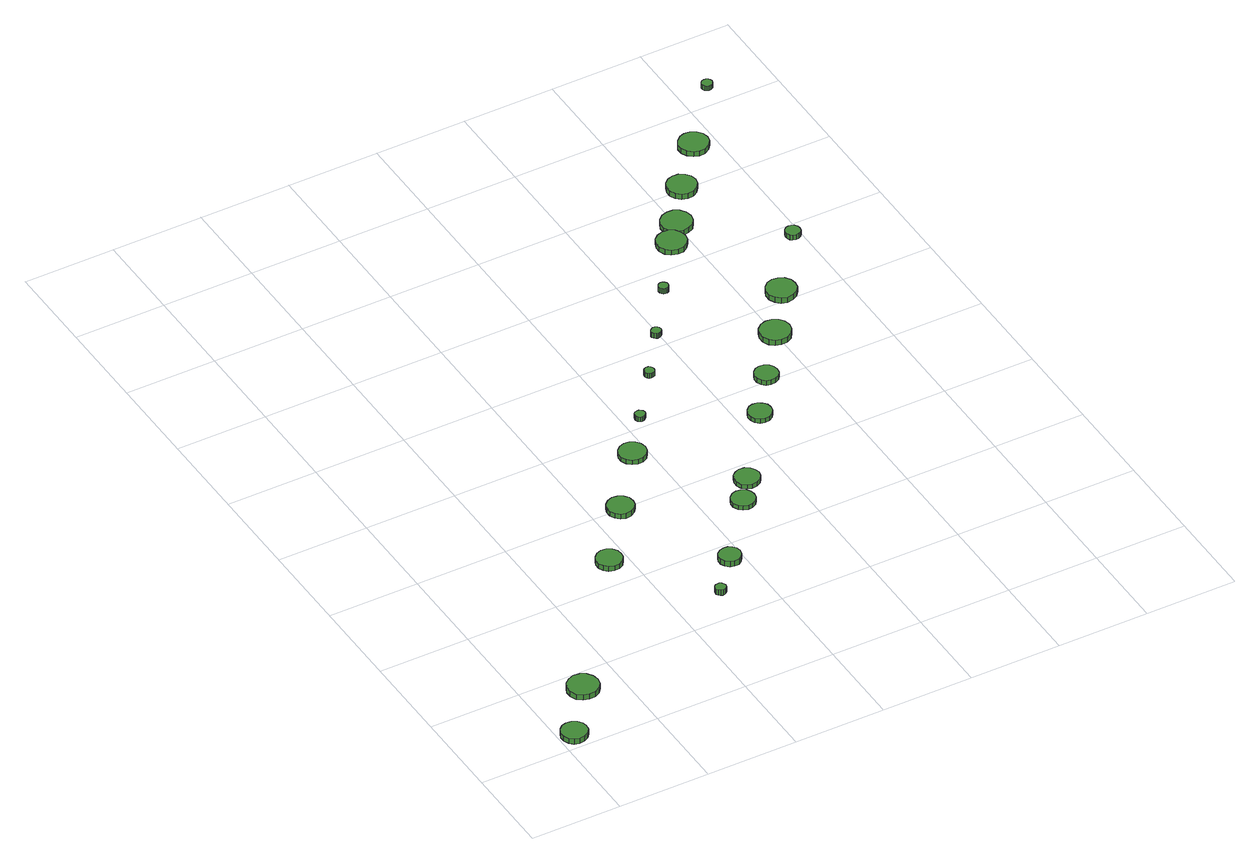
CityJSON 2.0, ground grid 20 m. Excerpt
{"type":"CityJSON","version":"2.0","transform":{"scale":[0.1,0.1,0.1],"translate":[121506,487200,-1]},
"CityObjects":{
"tree1":{"type":"SolitaryVegetationObject","attributes":{"function":"something"},"geometry":[{"type":"MultiSurface","lod":"1","boundaries":[[[0,1,2,3,4,5,6,7,8,9,10,11,12,13,14]],[[15,16,17,18,19,20,21,22,23,24,25,26,27,28,29]],[[0,29,28,1]],[[1,28,27,2]],[[2,27,26,3]],[[3,26,25,4]],[[4,25,24,5]],[[5,24,23,6]],[[6,23,22,7]],[[7,22,21,8]],[[8,21,20,9]],[[9,20,19,10]],[[10,19,18,11]],[[11,18,17,12]],[[12,17,16,13]],[[13,16,15,14]],[[14,15,29,0]]]}]},
"tree2":{"type":"SolitaryVegetationObject","attributes":{"function":"something"},"geometry":[{"type":"MultiSurface","lod":"1","boundaries":[[[30,31,32,33,34,35,36,37,38,39,40,41,42,43,44]],[[45,46,47,48,49,50,51,52,53,54,55,56,57,58,59]],[[30,59,58,31]],[[31,58,57,32]],[[32,57,56,33]],[[33,56,55,34]],[[34,55,54,35]],[[35,54,53,36]],[[36,53,52,37]],[[37,52,51,38]],[[38,51,50,39]],[[39,50,49,40]],[[40,49,48,41]],[[41,48,47,42]],[[42,47,46,43]],[[43,46,45,44]],[[44,45,59,30]]]}]},
"tree3":{"type":"SolitaryVegetationObject","attributes":{"function":"something"},"geometry":[{"type":"MultiSurface","lod":"1","boundaries":[[[60,61,62,63,64,65,66,67,68,69,70,71,72,73,74]],[[75,76,77,78,79,80,81,82,83,84,85,86,87,88,89]],[[60,89,88,61]],[[61,88,87,62]],[[62,87,86,63]],[[63,86,85,64]],[[64,85,84,65]],[[65,84,83,66]],[[66,83,82,67]],[[67,82,81,68]],[[68,81,80,69]],[[69,80,79,70]],[[70,79,78,71]],[[71,78,77,72]],[[72,77,76,73]],[[73,76,75,74]],[[74,75,89,60]]]}]},
"tree4":{"type":"SolitaryVegetationObject","attributes":{"function":"something"},"geometry":[{"type":"MultiSurface","lod":"1","boundaries":[[[90,91,92,93,94,95,96,97,98,99,100,101,102,103,104]],[[105,106,107,108,109,110,111,112,113,114,115,116,117,118,119]],[[90,119,118,91]],[[91,118,117,92]],[[92,117,116,93]],[[93,116,115,94]],[[94,115,114,95]],[[95,114,113,96]],[[96,113,112,97]],[[97,112,111,98]],[[98,111,110,99]],[[99,110,109,100]],[[100,109,108,101]],[[101,108,107,102]],[[102,107,106,103]],[[103,106,105,104]],[[104,105,119,90]]]}]},
"tree5":{"type":"SolitaryVegetationObject","attributes":{"function":"something"},"geometry":[{"type":"MultiSurface","lod":"1","boundaries":[[[120,121,122,123,124,125,126,127,128,129,130,131,132,133,134]],[[135,136,137,138,139,140,141,142,143,144,145,146,147,148,149]],[[120,149,148,121]],[[121,148,147,122]],[[122,147,146,123]],[[123,146,145,124]],[[124,145,144,125]],[[125,144,143,126]],[[126,143,142,127]],[[127,142,141,128]],[[128,141,140,129]],[[129,140,139,130]],[[130,139,138,131]],[[131,138,137,132]],[[132,137,136,133]],[[133,136,135,134]],[[134,135,149,120]]]}]},
"tree6":{"type":"SolitaryVegetationObject","attributes":{"function":"something"},"geometry":[{"type":"MultiSurface","lod":"1","boundaries":[[[150,151,152,153,154,155,156,157,158,159,160,161,162,163,164]],[[165,166,167,168,169,170,171,172,173,174,175,176,177,178,179]],[[150,179,178,151]],[[151,178,177,152]],[[152,177,176,153]],[[153,176,175,154]],[[154,175,174,155]],[[155,174,173,156]],[[156,173,172,157]],[[157,172,171,158]],[[158,171,170,159]],[[159,170,169,160]],[[160,169,168,161]],[[161,168,167,162]],[[162,167,166,163]],[[163,166,165,164]],[[164,165,179,150]]]}]},
"tree7":{"type":"SolitaryVegetationObject","attributes":{"function":"something"},"geometry":[{"type":"MultiSurface","lod":"1","boundaries":[[[180,181,182,183,184,185,186,187,188,189,190,191,192,193,194]],[[195,196,197,198,199,200,201,202,203,204,205,206,207,208,209]],[[180,209,208,181]],[[181,208,207,182]],[[182,207,206,183]],[[183,206,205,184]],[[184,205,204,185]],[[185,204,203,186]],[[186,203,202,187]],[[187,202,201,188]],[[188,201,200,189]],[[189,200,199,190]],[[190,199,198,191]],[[191,198,197,192]],[[192,197,196,193]],[[193,196,195,194]],[[194,195,209,180]]]}]},
"tree8":{"type":"SolitaryVegetationObject","attributes":{"function":"something"},"geometry":[{"type":"MultiSurface","lod":"1","boundaries":[[[210,211,212,213,214,215,216,217,218,219,220,221,222,223,224]],[[225,226,227,228,229,230,231,232,233,234,235,236,237,238,239]],[[210,239,238,211]],[[211,238,237,212]],[[212,237,236,213]],[[213,236,235,214]],[[214,235,234,215]],[[215,234,233,216]],[[216,233,232,217]],[[217,232,231,218]],[[218,231,230,219]],[[219,230,229,220]],[[220,229,228,221]],[[221,228,227,222]],[[222,227,226,223]],[[223,226,225,224]],[[224,225,239,210]]]}]},
"tree9":{"type":"SolitaryVegetationObject","attributes":{"function":"something"},"geometry":[{"type":"MultiSurface","lod":"1","boundaries":[[[240,241,242,243,244,245,246,247,248,249,250,251,252,253,254]],[[255,256,257,258,259,260,261,262,263,264,265,266,267,268,269]],[[240,269,268,241]],[[241,268,267,242]],[[242,267,266,243]],[[243,266,265,244]],[[244,265,264,245]],[[245,264,263,246]],[[246,263,262,247]],[[247,262,261,248]],[[248,261,260,249]],[[249,260,259,250]],[[250,259,258,251]],[[251,258,257,252]],[[252,257,256,253]],[[253,256,255,254]],[[254,255,269,240]]]}]},
"tree10":{"type":"SolitaryVegetationObject","attributes":{"function":"something"},"geometry":[{"type":"MultiSurface","lod":"1","boundaries":[[[270,271,272,273,274,275,276,277,278,279,280,281,282,283,284]],[[285,286,287,288,289,290,291,292,293,294,295,296,297,298,299]],[[270,299,298,271]],[[271,298,297,272]],[[272,297,296,273]],[[273,296,295,274]],[[274,295,294,275]],[[275,294,293,276]],[[276,293,292,277]],[[277,292,291,278]],[[278,291,290,279]],[[279,290,289,280]],[[280,289,288,281]],[[281,288,287,282]],[[282,287,286,283]],[[283,286,285,284]],[[284,285,299,270]]]}]},
"tree11":{"type":"SolitaryVegetationObject","attributes":{"function":"something"},"geometry":[{"type":"MultiSurface","lod":"1","boundaries":[[[300,301,302,303,304,305,306,307,308,309,310,311,312,313,314]],[[315,316,317,318,319,320,321,322,323,324,325,326,327,328,329]],[[300,329,328,301]],[[301,328,327,302]],[[302,327,326,303]],[[303,326,325,304]],[[304,325,324,305]],[[305,324,323,306]],[[306,323,322,307]],[[307,322,321,308]],[[308,321,320,309]],[[309,320,319,310]],[[310,319,318,311]],[[311,318,317,312]],[[312,317,316,313]],[[313,316,315,314]],[[314,315,329,300]]]}]},
"tree12":{"type":"SolitaryVegetationObject","attributes":{"function":"something"},"geometry":[{"type":"MultiSurface","lod":"1","boundaries":[[[330,331,332,333,334,335,336,337,338,339,340,341,342,343,344]],[[345,346,347,348,349,350,351,352,353,354,355,356,357,358,359]],[[330,359,358,331]],[[331,358,357,332]],[[332,357,356,333]],[[333,356,355,334]],[[334,355,354,335]],[[335,354,353,336]],[[336,353,352,337]],[[337,352,351,338]],[[338,351,350,339]],[[339,350,349,340]],[[340,349,348,341]],[[341,348,347,342]],[[342,347,346,343]],[[343,346,345,344]],[[344,345,359,330]]]}]},
"tree13":{"type":"SolitaryVegetationObject","attributes":{"function":"something"},"geometry":[{"type":"MultiSurface","lod":"1","boundaries":[[[360,361,362,363,364,365,366,367,368,369,370,371,372,373,374]],[[375,376,377,378,379,380,381,382,383,384,385,386,387,388,389]],[[360,389,388,361]],[[361,388,387,362]],[[362,387,386,363]],[[363,386,385,364]],[[364,385,384,365]],[[365,384,383,366]],[[366,383,382,367]],[[367,382,381,368]],[[368,381,380,369]],[[369,380,379,370]],[[370,379,378,371]],[[371,378,377,372]],[[372,377,376,373]],[[373,376,375,374]],[[374,375,389,360]]]}]},
"tree14":{"type":"SolitaryVegetationObject","attributes":{"function":"something"},"geometry":[{"type":"MultiSurface","lod":"1","boundaries":[[[390,391,392,393,394,395,396,397,398,399,400,401,402,403,404]],[[405,406,407,408,409,410,411,412,413,414,415,416,417,418,419]],[[390,419,418,391]],[[391,418,417,392]],[[392,417,416,393]],[[393,416,415,394]],[[394,415,414,395]],[[395,414,413,396]],[[396,413,412,397]],[[397,412,411,398]],[[398,411,410,399]],[[399,410,409,400]],[[400,409,408,401]],[[401,408,407,402]],[[402,407,406,403]],[[403,406,405,404]],[[404,405,419,390]]]}]},
"tree15":{"type":"SolitaryVegetationObject","attributes":{"function":"something"},"geometry":[{"type":"MultiSurface","lod":"1","boundaries":[[[420,421,422,423,424,425,426,427,428,429,430,431,432,433,434]],[[435,436,437,438,439,440,441,442,443,444,445,446,447,448,449]],[[420,449,448,421]],[[421,448,447,422]],[[422,447,446,423]],[[423,446,445,424]],[[424,445,444,425]],[[425,444,443,426]],[[426,443,442,427]],[[427,442,441,428]],[[428,441,440,429]],[[429,440,439,430]],[[430,439,438,431]],[[431,438,437,432]],[[432,437,436,433]],[[433,436,435,434]],[[434,435,449,420]]]}]},
"tree16":{"type":"SolitaryVegetationObject","attributes":{"function":"something"},"geometry":[{"type":"MultiSurface","lod":"1","boundaries":[[[450,451,452,453,454,455,456,457,458,459,460,461,462,463,464]],[[465,466,467,468,469,470,471,472,473,474,475,476,477,478,479]],[[450,479,478,451]],[[451,478,477,452]],[[452,477,476,453]],[[453,476,475,454]],[[454,475,474,455]],[[455,474,473,456]],[[456,473,472,457]],[[457,472,471,458]],[[458,471,470,459]],[[459,470,469,460]],[[460,469,468,461]],[[461,468,467,462]],[[462,467,466,463]],[[463,466,465,464]],[[464,465,479,450]]]}]},
"tree17":{"type":"SolitaryVegetationObject","attributes":{"function":"something"},"geometry":[{"type":"MultiSurface","lod":"1","boundaries":[[[480,481,482,483,484,485,486,487,488,489,490,491,492,493,494]],[[495,496,497,498,499,500,501,502,503,504,505,506,507,508,509]],[[480,509,508,481]],[[481,508,507,482]],[[482,507,506,483]],[[483,506,505,484]],[[484,505,504,485]],[[485,504,503,486]],[[486,503,502,487]],[[487,502,501,488]],[[488,501,500,489]],[[489,500,499,490]],[[490,499,498,491]],[[491,498,497,492]],[[492,497,496,493]],[[493,496,495,494]],[[494,495,509,480]]]}]},
"tree18":{"type":"SolitaryVegetationObject","attributes":{"function":"something"},"geometry":[{"type":"MultiSurface","lod":"1","boundaries":[[[510,511,512,513,514,515,516,517,518,519,520,521,522,523,524]],[[525,526,527,528,529,530,531,532,533,534,535,536,537,538,539]],[[510,539,538,511]],[[511,538,537,512]],[[512,537,536,513]],[[513,536,535,514]],[[514,535,534,515]],[[515,534,533,516]],[[516,533,532,517]],[[517,532,531,518]],[[518,531,530,519]],[[519,530,529,520]],[[520,529,528,521]],[[521,528,527,522]],[[522,527,526,523]],[[523,526,525,524]],[[524,525,539,510]]]}]},
"tree19":{"type":"SolitaryVegetationObject","attributes":{"function":"something"},"geometry":[{"type":"MultiSurface","lod":"1","boundaries":[[[540,541,542,543,544,545,546,547,548,549,550,551,552,553,554]],[[555,556,557,558,559,560,561,562,563,564,565,566,567,568,569]],[[540,569,568,541]],[[541,568,567,542]],[[542,567,566,543]],[[543,566,565,544]],[[544,565,564,545]],[[545,564,563,546]],[[546,563,562,547]],[[547,562,561,548]],[[548,561,560,549]],[[549,560,559,550]],[[550,559,558,551]],[[551,558,557,552]],[[552,557,556,553]],[[553,556,555,554]],[[554,555,569,540]]]}]},
"tree20":{"type":"SolitaryVegetationObject","attributes":{"function":"something"},"geometry":[{"type":"MultiSurface","lod":"1","boundaries":[[[570,571,572,573,574,575,576,577,578,579,580,581,582,583,584]],[[585,586,587,588,589,590,591,592,593,594,595,596,597,598,599]],[[570,599,598,571]],[[571,598,597,572]],[[572,597,596,573]],[[573,596,595,574]],[[574,595,594,575]],[[575,594,593,576]],[[576,593,592,577]],[[577,592,591,578]],[[578,591,590,579]],[[579,590,589,580]],[[580,589,588,581]],[[581,588,587,582]],[[582,587,586,583]],[[583,586,585,584]],[[584,585,599,570]]]}]},
"tree21":{"type":"SolitaryVegetationObject","attributes":{"function":"something"},"geometry":[{"type":"MultiSurface","lod":"1","boundaries":[[[600,601,602,603,604,605,606,607,608,609,610,611,612,613,614]],[[615,616,617,618,619,620,621,622,623,624,625,626,627,628,629]],[[600,629,628,601]],[[601,628,627,602]],[[602,627,626,603]],[[603,626,625,604]],[[604,625,624,605]],[[605,624,623,606]],[[606,623,622,607]],[[607,622,621,608]],[[608,621,620,609]],[[609,620,619,610]],[[610,619,618,611]],[[611,618,617,612]],[[612,617,616,613]],[[613,616,615,614]],[[614,615,629,600]]]}]},
"tree22":{"type":"SolitaryVegetationObject","attributes":{"function":"something"},"geometry":[{"type":"MultiSurface","lod":"1","boundaries":[[[630,631,632,633,634,635,636,637,638,639,640,641,642,643,644]],[[645,646,647,648,649,650,651,652,653,654,655,656,657,658,659]],[[630,659,658,631]],[[631,658,657,632]],[[632,657,656,633]],[[633,656,655,634]],[[634,655,654,635]],[[635,654,653,636]],[[636,653,652,637]],[[637,652,651,638]],[[638,651,650,639]],[[639,650,649,640]],[[640,649,648,641]],[[641,648,647,642]],[[642,647,646,643]],[[643,646,645,644]],[[644,645,659,630]]]}]},
"tree23":{"type":"SolitaryVegetationObject","attributes":{"function":"something"},"geometry":[{"type":"MultiSurface","lod":"1","boundaries":[[[660,661,662,663,664,665,666,667,668,669,670,671,672,673,674]],[[675,676,677,678,679,680,681,682,683,684,685,686,687,688,689]],[[660,689,688,661]],[[661,688,687,662]],[[662,687,686,663]],[[663,686,685,664]],[[664,685,684,665]],[[665,684,683,666]],[[666,683,682,667]],[[667,682,681,668]],[[668,681,680,669]],[[669,680,679,670]],[[670,679,678,671]],[[671,678,677,672]],[[672,677,676,673]],[[673,676,675,674]],[[674,675,689,660]]]}]}
},
"vertices":[
[60,36,20],[58,47,20],[51,56,20],[41,62,20],[29,63,20],[18,60,20],[10,52,20],[5,41,20],[5,30,20],[10,19,20],[18,11,20],[29,8,20],[41,9,20],[51,15,20],[58,24,20],[58,24,7],[51,15,7],[41,9,7],[29,8,7],[18,11,7],[10,19,7],[5,30,7],[5,41,7],[10,52,7],[18,60,7],[29,63,7],[41,62,7],[51,56,7],[58,47,7],[60,36,7],
[149,145,25],[146,159,25],[138,170,25],[126,177,25],[112,179,25],[99,174,25],[88,165,25],[82,152,25],[82,138,25],[88,125,25],[99,116,25],[112,112,25],[126,113,25],[138,120,25],[146,131,25],[146,131,12],[138,120,12],[126,113,12],[112,112,12],[99,116,12],[88,125,12],[82,138,12],[82,152,12],[88,165,12],[99,174,12],[112,179,12],[126,177,12],[138,170,12],[146,159,12],[149,145,12],
[387,465,21],[385,476,21],[378,486,21],[368,492,21],[356,493,21],[345,489,21],[337,481,21],[332,471,21],[332,459,21],[337,449,21],[345,441,21],[356,437,21],[368,438,21],[378,444,21],[385,454,21],[385,454,9],[378,444,9],[368,438,9],[356,437,9],[345,441,9],[337,449,9],[332,459,9],[332,471,9],[337,481,9],[345,489,9],[356,493,9],[368,492,9],[378,486,9],[385,476,9],[387,465,9],
[514,273,25],[513,277,25],[510,281,25],[506,284,25],[501,284,25],[497,283,25],[493,280,25],[491,275,25],[491,270,25],[493,266,25],[497,263,25],[501,261,25],[506,262,25],[510,264,25],[513,268,25],[513,268,12],[510,264,12],[506,262,12],[501,261,12],[497,263,12],[493,266,12],[491,270,12],[491,275,12],[493,280,12],[497,283,12],[501,284,12],[506,284,12],[510,281,12],[513,277,12],[514,273,12],
[491,599,18],[489,611,18],[482,620,18],[471,626,18],[459,628,18],[448,624,18],[439,616,18],[434,605,18],[434,593,18],[439,582,18],[448,574,18],[459,570,18],[471,572,18],[482,578,18],[489,587,18],[489,587,6],[482,578,6],[471,572,6],[459,570,6],[448,574,6],[439,582,6],[434,593,6],[434,605,6],[439,616,6],[448,624,6],[459,628,6],[471,626,6],[482,620,6],[489,611,6],[491,599,6],
[596,358,19],[594,368,19],[588,375,19],[580,380,19],[570,381,19],[561,378,19],[553,372,19],[549,363,19],[549,353,19],[553,344,19],[561,337,19],[570,334,19],[580,335,19],[588,340,19],[594,348,19],[594,348,6],[588,340,6],[580,335,6],[570,334,6],[561,337,6],[553,344,6],[549,353,6],[549,363,6],[553,372,6],[561,378,6],[570,381,6],[580,380,6],[588,375,6],[594,368,6],[596,358,6],
[597,734,17],[594,746,17],[587,756,17],[576,762,17],[564,763,17],[553,759,17],[544,751,17],[539,740,17],[539,728,17],[544,717,17],[553,709,17],[564,705,17],[576,706,17],[587,712,17],[594,722,17],[594,722,6],[587,712,6],[576,706,6],[564,705,6],[553,709,6],[544,717,6],[539,728,6],[539,740,6],[544,751,6],[553,759,6],[564,763,6],[576,762,6],[587,756,6],[594,746,6],[597,734,6],
[710,500,16],[708,510,16],[702,519,16],[692,524,16],[682,525,16],[672,522,16],[664,515,16],[659,505,16],[659,494,16],[664,484,16],[672,477,16],[682,474,16],[692,475,16],[702,480,16],[708,489,16],[708,489,6],[702,480,6],[692,475,6],[682,474,6],[672,477,6],[664,484,6],[659,494,6],[659,505,6],[664,515,6],[672,522,6],[682,525,6],[692,524,6],[702,519,6],[708,510,6],[710,500,6],
[650,827,17],[649,832,17],[646,835,17],[642,838,17],[637,838,17],[633,837,17],[629,834,17],[627,829,17],[627,825,17],[629,820,17],[633,817,17],[637,816,17],[642,816,17],[646,819,17],[649,822,17],[649,822,6],[646,819,6],[642,816,6],[637,816,6],[633,817,6],[629,820,6],[627,825,6],[627,829,6],[629,834,6],[633,837,6],[637,838,6],[642,838,6],[646,835,6],[649,832,6],[650,827,6],
[752,554,16],[749,565,16],[743,574,16],[733,580,16],[721,581,16],[711,577,16],[702,570,16],[698,559,16],[698,548,16],[702,538,16],[711,530,16],[721,527,16],[733,528,16],[743,533,16],[749,543,16],[749,543,6],[743,533,6],[733,528,6],[721,527,6],[711,530,6],[702,538,6],[698,548,6],[698,559,6],[702,570,6],[711,577,6],[721,581,6],[733,580,6],[743,574,6],[749,565,6],[752,554,6],
[732,934,18],[731,939,18],[729,942,18],[725,945,18],[720,945,18],[716,944,18],[713,941,18],[711,937,18],[711,932,18],[713,928,18],[716,925,18],[720,924,18],[725,924,18],[729,926,18],[731,930,18],[731,930,6],[729,926,6],[725,924,6],[720,924,6],[716,925,6],[713,928,6],[711,932,6],[711,937,6],[713,941,6],[716,944,6],[720,945,6],[725,945,6],[729,942,6],[731,939,6],[732,934,6],
[873,717,17],[871,727,17],[865,735,17],[856,741,17],[845,742,17],[835,739,17],[827,731,17],[823,722,17],[823,711,17],[827,702,17],[835,694,17],[845,691,17],[856,692,17],[865,698,17],[871,706,17],[871,706,6],[865,698,6],[856,692,6],[845,691,6],[835,694,6],[827,702,6],[823,711,6],[823,722,6],[827,731,6],[835,739,6],[845,742,6],[856,741,6],[865,735,6],[871,727,6],[873,717,6],
[806,1035,18],[805,1040,18],[802,1043,18],[798,1045,18],[794,1046,18],[790,1044,18],[786,1041,18],[784,1037,18],[784,1033,18],[786,1029,18],[790,1026,18],[794,1024,18],[798,1025,18],[802,1027,18],[805,1031,18],[805,1031,6],[802,1027,6],[798,1025,6],[794,1024,6],[790,1026,6],[786,1029,6],[784,1033,6],[784,1037,6],[786,1041,6],[790,1044,6],[794,1046,6],[798,1045,6],[802,1043,6],[805,1040,6],[806,1035,6],
[943,813,17],[941,823,17],[935,832,17],[926,837,17],[915,838,17],[905,835,17],[898,828,17],[893,818,17],[893,808,17],[898,798,17],[905,791,17],[915,788,17],[926,789,17],[935,794,17],[941,803,17],[941,803,6],[935,794,6],[926,789,6],[915,788,6],[905,791,6],[898,798,6],[893,808,6],[893,818,6],[898,828,6],[905,835,6],[915,838,6],[926,837,6],[935,832,6],[941,823,6],[943,813,6],
[884,1141,25],[883,1146,25],[880,1149,25],[877,1152,25],[872,1152,25],[868,1151,25],[865,1148,25],[863,1144,25],[863,1139,25],[865,1135,25],[868,1132,25],[872,1131,25],[877,1131,25],[880,1133,25],[883,1137,25],[883,1137,12],[880,1133,12],[877,1131,12],[872,1131,12],[868,1132,12],[865,1135,12],[863,1139,12],[863,1144,12],[865,1148,12],[868,1151,12],[872,1152,12],[877,1152,12],[880,1149,12],[883,1146,12],[884,1141,12],
[1032,918,19],[1029,932,19],[1021,943,19],[1009,950,19],[995,951,19],[982,947,19],[972,938,19],[966,925,19],[966,911,19],[972,898,19],[982,889,19],[995,885,19],[1009,886,19],[1021,893,19],[1029,905,19],[1029,905,6],[1021,893,6],[1009,886,6],[995,885,6],[982,889,6],[972,898,6],[966,911,6],[966,925,6],[972,938,6],[982,947,6],[995,951,6],[1009,950,6],[1021,943,6],[1029,932,6],[1032,918,6],
[989,1255,25],[986,1268,25],[979,1279,25],[967,1286,25],[954,1287,25],[941,1283,25],[931,1274,25],[926,1262,25],[926,1249,25],[931,1237,25],[941,1228,25],[954,1224,25],[967,1225,25],[979,1232,25],[986,1242,25],[986,1242,13],[979,1232,13],[967,1225,13],[954,1224,13],[941,1228,13],[931,1237,13],[926,1249,13],[926,1262,13],[931,1274,13],[941,1283,13],[954,1287,13],[967,1286,13],[979,1279,13],[986,1268,13],[989,1255,13],
[1103,1020,24],[1101,1033,24],[1093,1044,24],[1081,1050,24],[1068,1052,24],[1055,1048,24],[1046,1039,24],[1040,1027,24],[1040,1013,24],[1046,1001,24],[1055,992,24],[1068,988,24],[1081,990,24],[1093,996,24],[1101,1007,24],[1101,1007,11],[1093,996,11],[1081,990,11],[1068,988,11],[1055,992,11],[1046,1001,11],[1040,1013,11],[1040,1027,11],[1046,1039,11],[1055,1048,11],[1068,1052,11],[1081,1050,11],[1093,1044,11],[1101,1033,11],[1103,1020,11],
[1030,1304,24],[1027,1318,24],[1019,1329,24],[1007,1336,24],[994,1337,24],[980,1333,24],[970,1324,24],[964,1311,24],[964,1297,24],[970,1285,24],[980,1275,24],[994,1271,24],[1007,1273,24],[1019,1279,24],[1027,1291,24],[1027,1291,12],[1019,1279,12],[1007,1273,12],[994,1271,12],[980,1275,12],[970,1285,12],[964,1297,12],[964,1311,12],[970,1324,12],[980,1333,12],[994,1337,12],[1007,1336,12],[1019,1329,12],[1027,1318,12],[1030,1304,12],
[1097,1402,20],[1094,1415,20],[1086,1425,20],[1075,1432,20],[1062,1433,20],[1049,1429,20],[1039,1420,20],[1034,1408,20],[1034,1395,20],[1039,1383,20],[1049,1374,20],[1062,1370,20],[1075,1371,20],[1086,1378,20],[1094,1389,20],[1094,1389,7],[1086,1378,7],[1075,1371,7],[1062,1370,7],[1049,1374,7],[1039,1383,7],[1034,1395,7],[1034,1408,7],[1039,1420,7],[1049,1429,7],[1062,1433,7],[1075,1432,7],[1086,1425,7],[1094,1415,7],[1097,1402,7],
[1197,1165,23],[1196,1171,23],[1192,1177,23],[1186,1180,23],[1180,1181,23],[1173,1179,23],[1168,1174,23],[1166,1168,23],[1166,1162,23],[1168,1155,23],[1173,1151,23],[1180,1149,23],[1186,1150,23],[1192,1153,23],[1196,1158,23],[1196,1158,11],[1192,1153,11],[1186,1150,11],[1180,1149,11],[1173,1151,11],[1168,1155,11],[1166,1162,11],[1166,1168,11],[1168,1174,11],[1173,1179,11],[1180,1181,11],[1186,1180,11],[1192,1177,11],[1196,1171,11],[1197,1165,11],
[1184,1506,19],[1181,1519,19],[1173,1529,19],[1161,1536,19],[1148,1537,19],[1136,1533,19],[1126,1524,19],[1120,1512,19],[1120,1499,19],[1126,1487,19],[1136,1478,19],[1148,1474,19],[1161,1475,19],[1173,1482,19],[1181,1493,19],[1181,1493,7],[1173,1482,7],[1161,1475,7],[1148,1474,7],[1136,1478,7],[1126,1487,7],[1120,1499,7],[1120,1512,7],[1126,1524,7],[1136,1533,7],[1148,1537,7],[1161,1536,7],[1173,1529,7],[1181,1519,7],[1184,1506,7],
[1279,1653,18],[1278,1658,18],[1275,1662,18],[1271,1664,18],[1266,1664,18],[1261,1663,18],[1258,1660,18],[1256,1655,18],[1256,1650,18],[1258,1646,18],[1261,1643,18],[1266,1641,18],[1271,1642,18],[1275,1644,18],[1278,1648,18],[1278,1648,7],[1275,1644,7],[1271,1642,7],[1266,1641,7],[1261,1643,7],[1258,1646,7],[1256,1650,7],[1256,1655,7],[1258,1660,7],[1261,1663,7],[1266,1664,7],[1271,1664,7],[1275,1662,7],[1278,1658,7],[1279,1653,7]
]}
